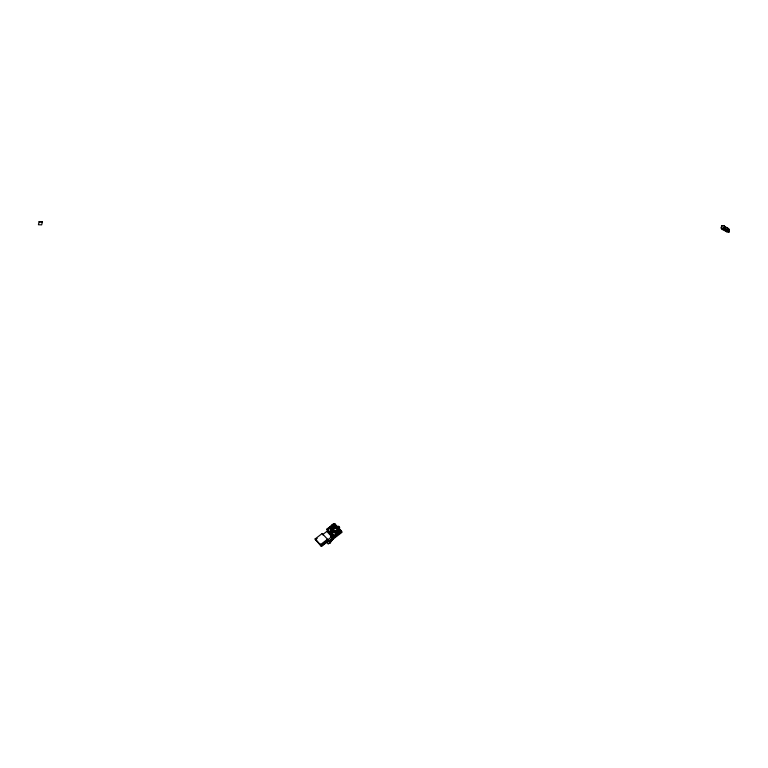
<?xml version="1.0" encoding="UTF-8"?>
<svg xmlns="http://www.w3.org/2000/svg" width="768" height="768" viewBox="0 0 768 768"><rect width="100%" height="100%" fill="white"/><g stroke="black" fill="none" stroke-linecap="round" stroke-linejoin="round"><path stroke-width="1.15" d="M39.168 221.779L38.419 224.755L41.664 224.861L42.413 221.894L39.168 221.779L42.413 221.894M721.142 227.942L721.757 225.6L724.349 225.686L725.155 227.184L724.541 229.536L721.949 229.45L721.142 227.942L723.734 228.029L724.541 229.536M723.734 228.029L724.349 225.686M724.752 226.435L724.138 228.787L721.546 228.691M724.579 229.834L725.194 227.491L727.459 227.568L728.266 229.075L727.651 231.418L725.376 231.341L724.579 229.834L726.845 229.92L727.651 231.418M725.386 229.027L724.982 230.592L727.248 230.669L727.862 228.317M726.845 229.92L727.459 227.568M728.582 231.408L729.197 229.056L728.986 232.157L726.71 232.08L726.307 231.331L728.582 231.408L728.986 232.157M331.862 526.118L331.44 525.322L333.638 523.642L336.557 526.733L337.085 526.282L334.8 523.824L330.979 526.81L331.363 527.53M331.344 526.877L330.922 526.09L334.205 523.565L337.488 527.03L337.085 526.282M333.466 524.496L330.413 526.886L333.072 530.054L330.038 526.79L326.746 529.315L327.149 530.064M321.187 546.221L320.381 544.714L327.514 539.242L328.32 540.739L321.187 546.221L315.062 538.992L322.186 533.52L327.907 539.683L332.851 535.901L326.746 529.315L330.058 526.819L330.432 527.539M317.242 538.378L315.466 539.741L320.784 545.472L327.917 539.99M322.973 534.374L327.888 530.544M331.843 526.08L333.389 527.75L332.966 526.963L335.155 525.274L335.578 526.061L333.638 523.642M339.005 529.747L336.317 526.848L332.477 529.795L332.909 530.582M336.336 526.877L332.506 529.834L335.568 533.443L339.379 530.458M329.443 532.56L329.021 531.763L332.314 529.238L332.736 530.026L329.76 532.243L330.163 532.992L332.362 531.312L332.755 531.754L332.333 530.966L333.12 531.821L333.523 532.57L333.139 532.166L330.394 534.269L333.456 537.888L331.44 535.699M332.17 530.41L332.554 530.822L332.736 530.026M332.026 531.293L333.101 530.4M335.837 528.288L338.582 526.186L339.37 527.05L338.266 527.894L341.664 531.523L332.909 538.301L333.322 539.069L332.16 540.202L331.402 539.376M330.048 534.211L333.091 531.782M330.374 534.23L333.12 532.128L333.523 532.877L331.43 530.63M335.309 531.821L334.906 531.072L337.651 528.97L335.75 526.925L338.054 529.718L335.309 531.821L333.005 529.027M335.165 532.694L338.986 529.709L339.408 530.496L336.317 526.848M331.853 533.798L334.157 536.285L333.734 535.498L340.31 530.448L340.733 531.235L337.67 527.923M328.368 541.133L321.754 546.144L321.35 545.386L323.078 544.061M327.264 541.978L326.861 541.517L327.955 540.672L329.99 542.659L330.614 541.958L329.923 540.97L330.71 541.834M326.89 541.565L327.984 540.72L329.885 542.765M333.062 537.13L341.261 530.774L337.843 527.098L338.65 528.595L339.744 527.75L339.005 526.982M332.016 538.675L328.723 541.2L331.987 538.618L332.774 539.491M330.883 539.962L331.469 539.203L332.256 540.077L331.536 540.902L330.778 540.086M330.365 540.547L331.056 539.674L331.814 540.49M329.232 541.843L330.029 540.845L330.816 541.718M332.64 539.558L336.038 536.909L335.635 536.16M331.718 540.614L331.123 541.373L330.336 540.499M326.717 542.4L328.243 544.032L330.163 542.554L329.203 541.786M724.358 227.117L726.086 227.174L726.49 227.923M725.472 229.526L722.87 229.43L723.274 230.179L725.011 230.246M334.234 523.901L336.509 526.358L332.688 529.344L330.394 526.848L330.797 527.606M340.33 530.486L337.267 527.174L337.69 527.962M336.192 528.058L335.414 527.203L335.818 527.952L336.912 527.107L336.106 525.6L332.842 528.173L330.922 526.09M331.44 525.322L332.966 526.963M331.315 526.838L333.245 528.922L332.822 528.134M330.96 526.771L334.906 531.072M332.88 530.544L335.568 533.443M327.907 530.592L327.485 529.786L329.674 528.106L333.494 532.531M330.096 528.893L331.219 530.083M333.754 535.536L331.45 533.05L331.872 533.837M330.893 536.122L332.909 538.301M330.634 536.16L333.322 539.069M330.95 539.798L331.747 540.662M330.854 539.914L331.642 540.787M331.44 541.018L330.672 540.202M331.334 541.133L330.576 540.317M329.645 541.373L330.298 542.304L329.539 541.488M329.434 541.603L330.499 542.928L329.338 543.187M327.283 539.635L328.723 541.2M319.834 543.754L321.35 545.386M315.062 538.992L321.754 546.144M721.757 225.6L722.16 226.349M341.261 530.774L342.067 532.272L336.586 536.486L336.182 535.738M334.8 523.824L335.606 525.331M337.651 528.97L338.054 529.718M334.205 523.565L334.627 524.352M331.958 530.554L332.784 532.109M331.728 536.698L326.813 531.427M332.746 539.443L331.91 538.79M332.544 539.674L331.805 538.915M332.438 539.789L331.709 539.03M332.333 539.904L331.603 539.146M332.026 540.259L331.296 539.501M331.92 540.374L331.19 539.616M330.989 541.43L330.259 540.672M330.893 541.546L330.163 540.787M327.389 540.758L327.792 541.507M322.186 533.52L322.992 535.018M329.693 528.144L327.504 529.824L329.779 532.282L331.978 530.592L329.674 528.106M330.47 540.432C328.742 540.864 330.826 543.158 331.229 541.248L330.47 540.432"/></g></svg>
